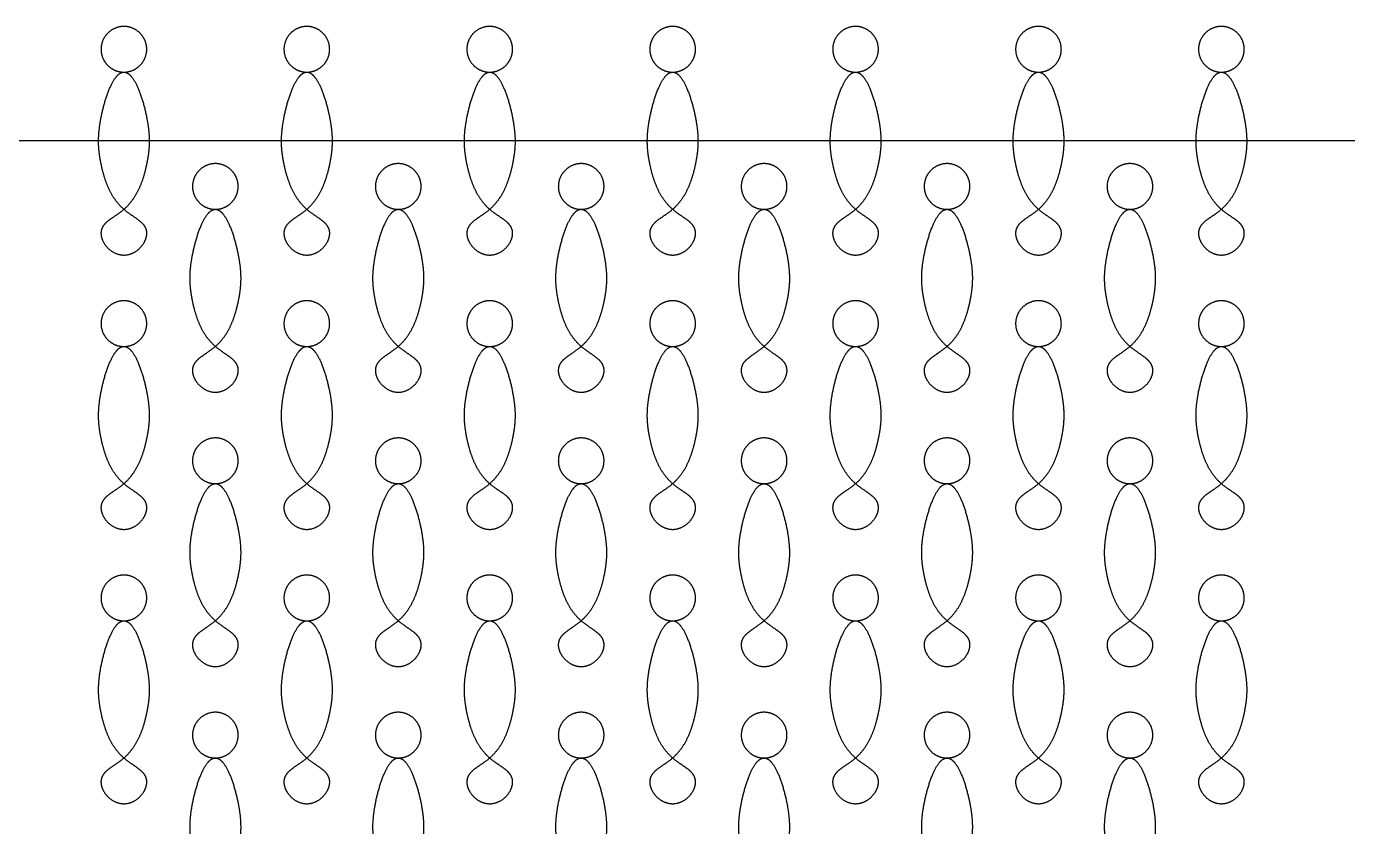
# Model space of a CAD drawing. Header units: millimetres. Extents: x 0 to 330, y 0 to 155.
# Drawn here: x 70.7 to 128.5, y 120 to 155 of the extents above; entities that cross this region are included whole.
import ezdxf

# ---------------------------------------------------------------- set-up
doc = ezdxf.new("R2010")
doc.units = ezdxf.units.MM
doc.layers.get('0').update_dxf_attribs({"linetype": 'CONTINUOUS'})

msp = doc.modelspace()

# ---------------------------------------------------------------- linework, layer by layer
msp.add_line((185, 150), (60, 150))
for points in [[(75, 153), (74.938, 153), (74.813, 153.01), (74.628, 153.055), (74.4, 153.173), (74.173, 153.4), (74.026, 153.685), (73.975, 154), (74.026, 154.315), (74.173, 154.6), (74.4, 154.827), (74.685, 154.974), (75, 155.025), (75.315, 154.974), (75.6, 154.827), (75.827, 154.6), (75.974, 154.315), (76.025, 154), (75.974, 153.685), (75.827, 153.4), (75.6, 153.173), (75.372, 153.055), (75.187, 153.01), (75.062, 153), (75, 153)], [(83, 153), (82.938, 153), (82.813, 153.01), (82.628, 153.055), (82.4, 153.173), (82.173, 153.4), (82.026, 153.685), (81.975, 154), (82.026, 154.315), (82.173, 154.6), (82.4, 154.827), (82.685, 154.974), (83, 155.025), (83.315, 154.974), (83.6, 154.827), (83.827, 154.6), (83.974, 154.315), (84.025, 154), (83.974, 153.685), (83.827, 153.4), (83.6, 153.173), (83.372, 153.055), (83.187, 153.01), (83.062, 153), (83, 153)], [(91, 153), (90.938, 153), (90.813, 153.01), (90.628, 153.055), (90.4, 153.173), (90.173, 153.4), (90.026, 153.685), (89.975, 154), (90.026, 154.315), (90.173, 154.6), (90.4, 154.827), (90.685, 154.974), (91, 155.025), (91.315, 154.974), (91.6, 154.827), (91.827, 154.6), (91.974, 154.315), (92.025, 154), (91.974, 153.685), (91.827, 153.4), (91.6, 153.173), (91.372, 153.055), (91.187, 153.01), (91.062, 153), (91, 153)], [(99, 153), (98.938, 153), (98.813, 153.01), (98.628, 153.055), (98.4, 153.173), (98.173, 153.4), (98.026, 153.685), (97.975, 154), (98.026, 154.315), (98.173, 154.6), (98.4, 154.827), (98.685, 154.974), (99, 155.025), (99.315, 154.974), (99.6, 154.827), (99.827, 154.6), (99.974, 154.315), (100.025, 154), (99.974, 153.685), (99.827, 153.4), (99.6, 153.173), (99.372, 153.055), (99.187, 153.01), (99.062, 153), (99, 153)], [(107, 153), (106.938, 153), (106.813, 153.01), (106.628, 153.055), (106.4, 153.173), (106.173, 153.4), (106.026, 153.685), (105.975, 154), (106.026, 154.315), (106.173, 154.6), (106.4, 154.827), (106.685, 154.974), (107, 155.025), (107.315, 154.974), (107.6, 154.827), (107.827, 154.6), (107.974, 154.315), (108.025, 154), (107.974, 153.685), (107.827, 153.4), (107.6, 153.173), (107.372, 153.055), (107.187, 153.01), (107.062, 153), (107, 153)], [(115, 153), (114.938, 153), (114.813, 153.01), (114.628, 153.055), (114.4, 153.173), (114.173, 153.4), (114.026, 153.685), (113.975, 154), (114.026, 154.315), (114.173, 154.6), (114.4, 154.827), (114.685, 154.974), (115, 155.025), (115.315, 154.974), (115.6, 154.827), (115.827, 154.6), (115.974, 154.315), (116.025, 154), (115.974, 153.685), (115.827, 153.4), (115.6, 153.173), (115.372, 153.055), (115.187, 153.01), (115.062, 153), (115, 153)], [(123, 153), (122.938, 153), (122.813, 153.01), (122.628, 153.055), (122.4, 153.173), (122.173, 153.4), (122.026, 153.685), (121.975, 154), (122.026, 154.315), (122.173, 154.6), (122.4, 154.827), (122.685, 154.974), (123, 155.025), (123.315, 154.974), (123.6, 154.827), (123.827, 154.6), (123.974, 154.315), (124.025, 154), (123.974, 153.685), (123.827, 153.4), (123.6, 153.173), (123.372, 153.055), (123.187, 153.01), (123.062, 153), (123, 153)], [(75, 153), (74.953, 153), (74.859, 152.98), (74.719, 152.89), (74.54, 152.659), (74.338, 152.233), (74.168, 151.73), (74.036, 151.214), (73.946, 150.733), (73.896, 150.309), (73.884, 149.935), (73.904, 149.589), (73.95, 149.242), (74.022, 148.872), (74.122, 148.473), (74.261, 148.061), (74.445, 147.664), (74.681, 147.307), (74.963, 147.01), (75.276, 146.777), (75.582, 146.583), (75.838, 146.389), (75.999, 146.161), (76.032, 145.878), (75.926, 145.56), (75.696, 145.26), (75.373, 145.041), (75, 144.96), (74.627, 145.041), (74.304, 145.26), (74.074, 145.56), (73.968, 145.878), (74.001, 146.161), (74.162, 146.389), (74.418, 146.583), (74.724, 146.777), (75.037, 147.01), (75.319, 147.307), (75.555, 147.664), (75.739, 148.061), (75.878, 148.473), (75.978, 148.872), (76.05, 149.242), (76.096, 149.589), (76.116, 149.935), (76.104, 150.309), (76.054, 150.733), (75.964, 151.214), (75.832, 151.73), (75.662, 152.233), (75.46, 152.659), (75.281, 152.89), (75.141, 152.98), (75.047, 153), (75, 153)], [(83, 153), (82.953, 153), (82.859, 152.98), (82.719, 152.89), (82.54, 152.659), (82.338, 152.233), (82.168, 151.73), (82.036, 151.214), (81.946, 150.733), (81.896, 150.309), (81.884, 149.935), (81.904, 149.589), (81.95, 149.242), (82.022, 148.872), (82.122, 148.473), (82.261, 148.061), (82.445, 147.664), (82.681, 147.307), (82.963, 147.01), (83.276, 146.777), (83.582, 146.583), (83.838, 146.389), (83.999, 146.161), (84.032, 145.878), (83.926, 145.56), (83.696, 145.26), (83.373, 145.041), (83, 144.96), (82.627, 145.041), (82.304, 145.26), (82.074, 145.56), (81.968, 145.878), (82.001, 146.161), (82.162, 146.389), (82.418, 146.583), (82.724, 146.777), (83.037, 147.01), (83.319, 147.307), (83.555, 147.664), (83.739, 148.061), (83.878, 148.473), (83.978, 148.872), (84.05, 149.242), (84.096, 149.589), (84.116, 149.935), (84.104, 150.309), (84.054, 150.733), (83.964, 151.214), (83.832, 151.73), (83.662, 152.233), (83.46, 152.659), (83.281, 152.89), (83.141, 152.98), (83.047, 153), (83, 153)], [(91, 153), (90.953, 153), (90.859, 152.98), (90.719, 152.89), (90.54, 152.659), (90.338, 152.233), (90.168, 151.73), (90.036, 151.214), (89.946, 150.733), (89.896, 150.309), (89.884, 149.935), (89.904, 149.589), (89.95, 149.242), (90.022, 148.872), (90.122, 148.473), (90.261, 148.061), (90.445, 147.664), (90.681, 147.307), (90.963, 147.01), (91.276, 146.777), (91.582, 146.583), (91.838, 146.389), (91.999, 146.161), (92.032, 145.878), (91.926, 145.56), (91.696, 145.26), (91.373, 145.041), (91, 144.96), (90.627, 145.041), (90.304, 145.26), (90.074, 145.56), (89.968, 145.878), (90.001, 146.161), (90.162, 146.389), (90.418, 146.583), (90.724, 146.777), (91.037, 147.01), (91.319, 147.307), (91.555, 147.664), (91.739, 148.061), (91.878, 148.473), (91.978, 148.872), (92.05, 149.242), (92.096, 149.589), (92.116, 149.935), (92.104, 150.309), (92.054, 150.733), (91.964, 151.214), (91.832, 151.73), (91.662, 152.233), (91.46, 152.659), (91.281, 152.89), (91.141, 152.98), (91.047, 153), (91, 153)], [(99, 153), (98.953, 153), (98.859, 152.98), (98.719, 152.89), (98.54, 152.659), (98.338, 152.233), (98.168, 151.73), (98.036, 151.214), (97.946, 150.733), (97.896, 150.309), (97.884, 149.935), (97.904, 149.589), (97.95, 149.242), (98.022, 148.872), (98.122, 148.473), (98.261, 148.061), (98.445, 147.664), (98.681, 147.307), (98.963, 147.01), (99.276, 146.777), (99.582, 146.583), (99.838, 146.389), (99.999, 146.161), (100.032, 145.878), (99.926, 145.56), (99.696, 145.26), (99.373, 145.041), (99, 144.96), (98.627, 145.041), (98.304, 145.26), (98.074, 145.56), (97.968, 145.878), (98.001, 146.161), (98.162, 146.389), (98.418, 146.583), (98.724, 146.777), (99.037, 147.01), (99.319, 147.307), (99.555, 147.664), (99.739, 148.061), (99.878, 148.473), (99.978, 148.872), (100.05, 149.242), (100.096, 149.589), (100.116, 149.935), (100.104, 150.309), (100.054, 150.733), (99.964, 151.214), (99.832, 151.73), (99.662, 152.233), (99.46, 152.659), (99.281, 152.89), (99.141, 152.98), (99.047, 153), (99, 153)], [(107, 153), (106.953, 153), (106.859, 152.98), (106.719, 152.89), (106.54, 152.659), (106.338, 152.233), (106.168, 151.73), (106.036, 151.214), (105.946, 150.733), (105.896, 150.309), (105.884, 149.935), (105.904, 149.589), (105.95, 149.242), (106.022, 148.872), (106.122, 148.473), (106.261, 148.061), (106.445, 147.664), (106.681, 147.307), (106.963, 147.01), (107.276, 146.777), (107.582, 146.583), (107.838, 146.389), (107.999, 146.161), (108.032, 145.878), (107.926, 145.56), (107.696, 145.26), (107.373, 145.041), (107, 144.96), (106.627, 145.041), (106.304, 145.26), (106.074, 145.56), (105.968, 145.878), (106.001, 146.161), (106.162, 146.389), (106.418, 146.583), (106.724, 146.777), (107.037, 147.01), (107.319, 147.307), (107.555, 147.664), (107.739, 148.061), (107.878, 148.473), (107.978, 148.872), (108.05, 149.242), (108.096, 149.589), (108.116, 149.935), (108.104, 150.309), (108.054, 150.733), (107.964, 151.214), (107.832, 151.73), (107.662, 152.233), (107.46, 152.659), (107.281, 152.89), (107.141, 152.98), (107.047, 153), (107, 153)], [(115, 153), (114.953, 153), (114.859, 152.98), (114.719, 152.89), (114.54, 152.659), (114.338, 152.233), (114.168, 151.73), (114.036, 151.214), (113.946, 150.733), (113.896, 150.309), (113.884, 149.935), (113.904, 149.589), (113.95, 149.242), (114.022, 148.872), (114.122, 148.473), (114.261, 148.061), (114.445, 147.664), (114.681, 147.307), (114.963, 147.01), (115.276, 146.777), (115.582, 146.583), (115.838, 146.389), (115.999, 146.161), (116.032, 145.878), (115.926, 145.56), (115.696, 145.26), (115.373, 145.041), (115, 144.96), (114.627, 145.041), (114.304, 145.26), (114.074, 145.56), (113.968, 145.878), (114.001, 146.161), (114.162, 146.389), (114.418, 146.583), (114.724, 146.777), (115.037, 147.01), (115.319, 147.307), (115.555, 147.664), (115.739, 148.061), (115.878, 148.473), (115.978, 148.872), (116.05, 149.242), (116.096, 149.589), (116.116, 149.935), (116.104, 150.309), (116.054, 150.733), (115.964, 151.214), (115.832, 151.73), (115.662, 152.233), (115.46, 152.659), (115.281, 152.89), (115.141, 152.98), (115.047, 153), (115, 153)], [(123, 153), (122.953, 153), (122.859, 152.98), (122.719, 152.89), (122.54, 152.659), (122.338, 152.233), (122.168, 151.73), (122.036, 151.214), (121.946, 150.733), (121.896, 150.309), (121.884, 149.935), (121.904, 149.589), (121.95, 149.242), (122.022, 148.872), (122.122, 148.473), (122.261, 148.061), (122.445, 147.664), (122.681, 147.307), (122.963, 147.01), (123.276, 146.777), (123.582, 146.583), (123.838, 146.389), (123.999, 146.161), (124.032, 145.878), (123.926, 145.56), (123.696, 145.26), (123.373, 145.041), (123, 144.96), (122.627, 145.041), (122.304, 145.26), (122.074, 145.56), (121.968, 145.878), (122.001, 146.161), (122.162, 146.389), (122.418, 146.583), (122.724, 146.777), (123.037, 147.01), (123.319, 147.307), (123.555, 147.664), (123.739, 148.061), (123.878, 148.473), (123.978, 148.872), (124.05, 149.242), (124.096, 149.589), (124.116, 149.935), (124.104, 150.309), (124.054, 150.733), (123.964, 151.214), (123.832, 151.73), (123.662, 152.233), (123.46, 152.659), (123.281, 152.89), (123.141, 152.98), (123.047, 153), (123, 153)], [(79, 147), (78.938, 147), (78.813, 147.01), (78.628, 147.055), (78.4, 147.173), (78.173, 147.4), (78.026, 147.685), (77.975, 148), (78.026, 148.315), (78.173, 148.6), (78.4, 148.827), (78.685, 148.974), (79, 149.025), (79.315, 148.974), (79.6, 148.827), (79.827, 148.6), (79.974, 148.315), (80.025, 148), (79.974, 147.685), (79.827, 147.4), (79.6, 147.173), (79.372, 147.055), (79.187, 147.01), (79.062, 147), (79, 147)], [(87, 147), (86.938, 147), (86.813, 147.01), (86.628, 147.055), (86.4, 147.173), (86.173, 147.4), (86.026, 147.685), (85.975, 148), (86.026, 148.315), (86.173, 148.6), (86.4, 148.827), (86.685, 148.974), (87, 149.025), (87.315, 148.974), (87.6, 148.827), (87.827, 148.6), (87.974, 148.315), (88.025, 148), (87.974, 147.685), (87.827, 147.4), (87.6, 147.173), (87.372, 147.055), (87.187, 147.01), (87.062, 147), (87, 147)], [(95, 147), (94.938, 147), (94.813, 147.01), (94.628, 147.055), (94.4, 147.173), (94.173, 147.4), (94.026, 147.685), (93.975, 148), (94.026, 148.315), (94.173, 148.6), (94.4, 148.827), (94.685, 148.974), (95, 149.025), (95.315, 148.974), (95.6, 148.827), (95.827, 148.6), (95.974, 148.315), (96.025, 148), (95.974, 147.685), (95.827, 147.4), (95.6, 147.173), (95.372, 147.055), (95.187, 147.01), (95.062, 147), (95, 147)], [(103, 147), (102.938, 147), (102.813, 147.01), (102.628, 147.055), (102.4, 147.173), (102.173, 147.4), (102.026, 147.685), (101.975, 148), (102.026, 148.315), (102.173, 148.6), (102.4, 148.827), (102.685, 148.974), (103, 149.025), (103.315, 148.974), (103.6, 148.827), (103.827, 148.6), (103.974, 148.315), (104.025, 148), (103.974, 147.685), (103.827, 147.4), (103.6, 147.173), (103.372, 147.055), (103.187, 147.01), (103.062, 147), (103, 147)], [(111, 147), (110.938, 147), (110.813, 147.01), (110.628, 147.055), (110.4, 147.173), (110.173, 147.4), (110.026, 147.685), (109.975, 148), (110.026, 148.315), (110.173, 148.6), (110.4, 148.827), (110.685, 148.974), (111, 149.025), (111.315, 148.974), (111.6, 148.827), (111.827, 148.6), (111.974, 148.315), (112.025, 148), (111.974, 147.685), (111.827, 147.4), (111.6, 147.173), (111.372, 147.055), (111.187, 147.01), (111.062, 147), (111, 147)], [(119, 147), (118.938, 147), (118.813, 147.01), (118.628, 147.055), (118.4, 147.173), (118.173, 147.4), (118.026, 147.685), (117.975, 148), (118.026, 148.315), (118.173, 148.6), (118.4, 148.827), (118.685, 148.974), (119, 149.025), (119.315, 148.974), (119.6, 148.827), (119.827, 148.6), (119.974, 148.315), (120.025, 148), (119.974, 147.685), (119.827, 147.4), (119.6, 147.173), (119.372, 147.055), (119.187, 147.01), (119.062, 147), (119, 147)], [(79, 147), (78.953, 147), (78.859, 146.98), (78.719, 146.89), (78.54, 146.659), (78.338, 146.233), (78.168, 145.73), (78.036, 145.214), (77.946, 144.733), (77.896, 144.309), (77.884, 143.935), (77.904, 143.589), (77.95, 143.242), (78.022, 142.872), (78.122, 142.473), (78.261, 142.061), (78.445, 141.664), (78.681, 141.307), (78.963, 141.01), (79.276, 140.777), (79.582, 140.583), (79.838, 140.389), (79.999, 140.161), (80.032, 139.878), (79.926, 139.56), (79.696, 139.26), (79.373, 139.041), (79, 138.96), (78.627, 139.041), (78.304, 139.26), (78.074, 139.56), (77.968, 139.878), (78.001, 140.161), (78.162, 140.389), (78.418, 140.583), (78.724, 140.777), (79.037, 141.01), (79.319, 141.307), (79.555, 141.664), (79.739, 142.061), (79.878, 142.473), (79.978, 142.872), (80.05, 143.242), (80.096, 143.589), (80.116, 143.935), (80.104, 144.309), (80.054, 144.733), (79.964, 145.214), (79.832, 145.73), (79.662, 146.233), (79.46, 146.659), (79.281, 146.89), (79.141, 146.98), (79.047, 147), (79, 147)], [(87, 147), (86.953, 147), (86.859, 146.98), (86.719, 146.89), (86.54, 146.659), (86.338, 146.233), (86.168, 145.73), (86.036, 145.214), (85.946, 144.733), (85.896, 144.309), (85.884, 143.935), (85.904, 143.589), (85.95, 143.242), (86.022, 142.872), (86.122, 142.473), (86.261, 142.061), (86.445, 141.664), (86.681, 141.307), (86.963, 141.01), (87.276, 140.777), (87.582, 140.583), (87.838, 140.389), (87.999, 140.161), (88.032, 139.878), (87.926, 139.56), (87.696, 139.26), (87.373, 139.041), (87, 138.96), (86.627, 139.041), (86.304, 139.26), (86.074, 139.56), (85.968, 139.878), (86.001, 140.161), (86.162, 140.389), (86.418, 140.583), (86.724, 140.777), (87.037, 141.01), (87.319, 141.307), (87.555, 141.664), (87.739, 142.061), (87.878, 142.473), (87.978, 142.872), (88.05, 143.242), (88.096, 143.589), (88.116, 143.935), (88.104, 144.309), (88.054, 144.733), (87.964, 145.214), (87.832, 145.73), (87.662, 146.233), (87.46, 146.659), (87.281, 146.89), (87.141, 146.98), (87.047, 147), (87, 147)], [(95, 147), (94.953, 147), (94.859, 146.98), (94.719, 146.89), (94.54, 146.659), (94.338, 146.233), (94.168, 145.73), (94.036, 145.214), (93.946, 144.733), (93.896, 144.309), (93.884, 143.935), (93.904, 143.589), (93.95, 143.242), (94.022, 142.872), (94.122, 142.473), (94.261, 142.061), (94.445, 141.664), (94.681, 141.307), (94.963, 141.01), (95.276, 140.777), (95.582, 140.583), (95.838, 140.389), (95.999, 140.161), (96.032, 139.878), (95.926, 139.56), (95.696, 139.26), (95.373, 139.041), (95, 138.96), (94.627, 139.041), (94.304, 139.26), (94.074, 139.56), (93.968, 139.878), (94.001, 140.161), (94.162, 140.389), (94.418, 140.583), (94.724, 140.777), (95.037, 141.01), (95.319, 141.307), (95.555, 141.664), (95.739, 142.061), (95.878, 142.473), (95.978, 142.872), (96.05, 143.242), (96.096, 143.589), (96.116, 143.935), (96.104, 144.309), (96.054, 144.733), (95.964, 145.214), (95.832, 145.73), (95.662, 146.233), (95.46, 146.659), (95.281, 146.89), (95.141, 146.98), (95.047, 147), (95, 147)], [(103, 147), (102.953, 147), (102.859, 146.98), (102.719, 146.89), (102.54, 146.659), (102.338, 146.233), (102.168, 145.73), (102.036, 145.214), (101.946, 144.733), (101.896, 144.309), (101.884, 143.935), (101.904, 143.589), (101.95, 143.242), (102.022, 142.872), (102.122, 142.473), (102.261, 142.061), (102.445, 141.664), (102.681, 141.307), (102.963, 141.01), (103.276, 140.777), (103.582, 140.583), (103.838, 140.389), (103.999, 140.161), (104.032, 139.878), (103.926, 139.56), (103.696, 139.26), (103.373, 139.041), (103, 138.96), (102.627, 139.041), (102.304, 139.26), (102.074, 139.56), (101.968, 139.878), (102.001, 140.161), (102.162, 140.389), (102.418, 140.583), (102.724, 140.777), (103.037, 141.01), (103.319, 141.307), (103.555, 141.664), (103.739, 142.061), (103.878, 142.473), (103.978, 142.872), (104.05, 143.242), (104.096, 143.589), (104.116, 143.935), (104.104, 144.309), (104.054, 144.733), (103.964, 145.214), (103.832, 145.73), (103.662, 146.233), (103.46, 146.659), (103.281, 146.89), (103.141, 146.98), (103.047, 147), (103, 147)], [(111, 147), (110.953, 147), (110.859, 146.98), (110.719, 146.89), (110.54, 146.659), (110.338, 146.233), (110.168, 145.73), (110.036, 145.214), (109.946, 144.733), (109.896, 144.309), (109.884, 143.935), (109.904, 143.589), (109.95, 143.242), (110.022, 142.872), (110.122, 142.473), (110.261, 142.061), (110.445, 141.664), (110.681, 141.307), (110.963, 141.01), (111.276, 140.777), (111.582, 140.583), (111.838, 140.389), (111.999, 140.161), (112.032, 139.878), (111.926, 139.56), (111.696, 139.26), (111.373, 139.041), (111, 138.96), (110.627, 139.041), (110.304, 139.26), (110.074, 139.56), (109.968, 139.878), (110.001, 140.161), (110.162, 140.389), (110.418, 140.583), (110.724, 140.777), (111.037, 141.01), (111.319, 141.307), (111.555, 141.664), (111.739, 142.061), (111.878, 142.473), (111.978, 142.872), (112.05, 143.242), (112.096, 143.589), (112.116, 143.935), (112.104, 144.309), (112.054, 144.733), (111.964, 145.214), (111.832, 145.73), (111.662, 146.233), (111.46, 146.659), (111.281, 146.89), (111.141, 146.98), (111.047, 147), (111, 147)], [(119, 147), (118.953, 147), (118.859, 146.98), (118.719, 146.89), (118.54, 146.659), (118.338, 146.233), (118.168, 145.73), (118.036, 145.214), (117.946, 144.733), (117.896, 144.309), (117.884, 143.935), (117.904, 143.589), (117.95, 143.242), (118.022, 142.872), (118.122, 142.473), (118.261, 142.061), (118.445, 141.664), (118.681, 141.307), (118.963, 141.01), (119.276, 140.777), (119.582, 140.583), (119.838, 140.389), (119.999, 140.161), (120.032, 139.878), (119.926, 139.56), (119.696, 139.26), (119.373, 139.041), (119, 138.96), (118.627, 139.041), (118.304, 139.26), (118.074, 139.56), (117.968, 139.878), (118.001, 140.161), (118.162, 140.389), (118.418, 140.583), (118.724, 140.777), (119.037, 141.01), (119.319, 141.307), (119.555, 141.664), (119.739, 142.061), (119.878, 142.473), (119.978, 142.872), (120.05, 143.242), (120.096, 143.589), (120.116, 143.935), (120.104, 144.309), (120.054, 144.733), (119.964, 145.214), (119.832, 145.73), (119.662, 146.233), (119.46, 146.659), (119.281, 146.89), (119.141, 146.98), (119.047, 147), (119, 147)], [(75, 141), (74.938, 141), (74.813, 141.01), (74.628, 141.055), (74.4, 141.173), (74.173, 141.4), (74.026, 141.685), (73.975, 142), (74.026, 142.315), (74.173, 142.6), (74.4, 142.827), (74.685, 142.974), (75, 143.025), (75.315, 142.974), (75.6, 142.827), (75.827, 142.6), (75.974, 142.315), (76.025, 142), (75.974, 141.685), (75.827, 141.4), (75.6, 141.173), (75.372, 141.055), (75.187, 141.01), (75.062, 141), (75, 141)], [(83, 141), (82.938, 141), (82.813, 141.01), (82.628, 141.055), (82.4, 141.173), (82.173, 141.4), (82.026, 141.685), (81.975, 142), (82.026, 142.315), (82.173, 142.6), (82.4, 142.827), (82.685, 142.974), (83, 143.025), (83.315, 142.974), (83.6, 142.827), (83.827, 142.6), (83.974, 142.315), (84.025, 142), (83.974, 141.685), (83.827, 141.4), (83.6, 141.173), (83.372, 141.055), (83.187, 141.01), (83.062, 141), (83, 141)], [(91, 141), (90.938, 141), (90.813, 141.01), (90.628, 141.055), (90.4, 141.173), (90.173, 141.4), (90.026, 141.685), (89.975, 142), (90.026, 142.315), (90.173, 142.6), (90.4, 142.827), (90.685, 142.974), (91, 143.025), (91.315, 142.974), (91.6, 142.827), (91.827, 142.6), (91.974, 142.315), (92.025, 142), (91.974, 141.685), (91.827, 141.4), (91.6, 141.173), (91.372, 141.055), (91.187, 141.01), (91.062, 141), (91, 141)], [(99, 141), (98.938, 141), (98.813, 141.01), (98.628, 141.055), (98.4, 141.173), (98.173, 141.4), (98.026, 141.685), (97.975, 142), (98.026, 142.315), (98.173, 142.6), (98.4, 142.827), (98.685, 142.974), (99, 143.025), (99.315, 142.974), (99.6, 142.827), (99.827, 142.6), (99.974, 142.315), (100.025, 142), (99.974, 141.685), (99.827, 141.4), (99.6, 141.173), (99.372, 141.055), (99.187, 141.01), (99.062, 141), (99, 141)], [(107, 141), (106.938, 141), (106.813, 141.01), (106.628, 141.055), (106.4, 141.173), (106.173, 141.4), (106.026, 141.685), (105.975, 142), (106.026, 142.315), (106.173, 142.6), (106.4, 142.827), (106.685, 142.974), (107, 143.025), (107.315, 142.974), (107.6, 142.827), (107.827, 142.6), (107.974, 142.315), (108.025, 142), (107.974, 141.685), (107.827, 141.4), (107.6, 141.173), (107.372, 141.055), (107.187, 141.01), (107.062, 141), (107, 141)], [(115, 141), (114.938, 141), (114.813, 141.01), (114.628, 141.055), (114.4, 141.173), (114.173, 141.4), (114.026, 141.685), (113.975, 142), (114.026, 142.315), (114.173, 142.6), (114.4, 142.827), (114.685, 142.974), (115, 143.025), (115.315, 142.974), (115.6, 142.827), (115.827, 142.6), (115.974, 142.315), (116.025, 142), (115.974, 141.685), (115.827, 141.4), (115.6, 141.173), (115.372, 141.055), (115.187, 141.01), (115.062, 141), (115, 141)], [(123, 141), (122.938, 141), (122.813, 141.01), (122.628, 141.055), (122.4, 141.173), (122.173, 141.4), (122.026, 141.685), (121.975, 142), (122.026, 142.315), (122.173, 142.6), (122.4, 142.827), (122.685, 142.974), (123, 143.025), (123.315, 142.974), (123.6, 142.827), (123.827, 142.6), (123.974, 142.315), (124.025, 142), (123.974, 141.685), (123.827, 141.4), (123.6, 141.173), (123.372, 141.055), (123.187, 141.01), (123.062, 141), (123, 141)], [(75, 141), (74.953, 141), (74.859, 140.98), (74.719, 140.89), (74.54, 140.659), (74.338, 140.233), (74.168, 139.73), (74.036, 139.214), (73.946, 138.733), (73.896, 138.309), (73.884, 137.935), (73.904, 137.589), (73.95, 137.242), (74.022, 136.872), (74.122, 136.473), (74.261, 136.061), (74.445, 135.664), (74.681, 135.307), (74.963, 135.01), (75.276, 134.777), (75.582, 134.583), (75.838, 134.389), (75.999, 134.161), (76.032, 133.878), (75.926, 133.56), (75.696, 133.26), (75.373, 133.041), (75, 132.96), (74.627, 133.041), (74.304, 133.26), (74.074, 133.56), (73.968, 133.878), (74.001, 134.161), (74.162, 134.389), (74.418, 134.583), (74.724, 134.777), (75.037, 135.01), (75.319, 135.307), (75.555, 135.664), (75.739, 136.061), (75.878, 136.473), (75.978, 136.872), (76.05, 137.242), (76.096, 137.589), (76.116, 137.935), (76.104, 138.309), (76.054, 138.733), (75.964, 139.214), (75.832, 139.73), (75.662, 140.233), (75.46, 140.659), (75.281, 140.89), (75.141, 140.98), (75.047, 141), (75, 141)], [(83, 141), (82.953, 141), (82.859, 140.98), (82.719, 140.89), (82.54, 140.659), (82.338, 140.233), (82.168, 139.73), (82.036, 139.214), (81.946, 138.733), (81.896, 138.309), (81.884, 137.935), (81.904, 137.589), (81.95, 137.242), (82.022, 136.872), (82.122, 136.473), (82.261, 136.061), (82.445, 135.664), (82.681, 135.307), (82.963, 135.01), (83.276, 134.777), (83.582, 134.583), (83.838, 134.389), (83.999, 134.161), (84.032, 133.878), (83.926, 133.56), (83.696, 133.26), (83.373, 133.041), (83, 132.96), (82.627, 133.041), (82.304, 133.26), (82.074, 133.56), (81.968, 133.878), (82.001, 134.161), (82.162, 134.389), (82.418, 134.583), (82.724, 134.777), (83.037, 135.01), (83.319, 135.307), (83.555, 135.664), (83.739, 136.061), (83.878, 136.473), (83.978, 136.872), (84.05, 137.242), (84.096, 137.589), (84.116, 137.935), (84.104, 138.309), (84.054, 138.733), (83.964, 139.214), (83.832, 139.73), (83.662, 140.233), (83.46, 140.659), (83.281, 140.89), (83.141, 140.98), (83.047, 141), (83, 141)], [(91, 141), (90.953, 141), (90.859, 140.98), (90.719, 140.89), (90.54, 140.659), (90.338, 140.233), (90.168, 139.73), (90.036, 139.214), (89.946, 138.733), (89.896, 138.309), (89.884, 137.935), (89.904, 137.589), (89.95, 137.242), (90.022, 136.872), (90.122, 136.473), (90.261, 136.061), (90.445, 135.664), (90.681, 135.307), (90.963, 135.01), (91.276, 134.777), (91.582, 134.583), (91.838, 134.389), (91.999, 134.161), (92.032, 133.878), (91.926, 133.56), (91.696, 133.26), (91.373, 133.041), (91, 132.96), (90.627, 133.041), (90.304, 133.26), (90.074, 133.56), (89.968, 133.878), (90.001, 134.161), (90.162, 134.389), (90.418, 134.583), (90.724, 134.777), (91.037, 135.01), (91.319, 135.307), (91.555, 135.664), (91.739, 136.061), (91.878, 136.473), (91.978, 136.872), (92.05, 137.242), (92.096, 137.589), (92.116, 137.935), (92.104, 138.309), (92.054, 138.733), (91.964, 139.214), (91.832, 139.73), (91.662, 140.233), (91.46, 140.659), (91.281, 140.89), (91.141, 140.98), (91.047, 141), (91, 141)], [(99, 141), (98.953, 141), (98.859, 140.98), (98.719, 140.89), (98.54, 140.659), (98.338, 140.233), (98.168, 139.73), (98.036, 139.214), (97.946, 138.733), (97.896, 138.309), (97.884, 137.935), (97.904, 137.589), (97.95, 137.242), (98.022, 136.872), (98.122, 136.473), (98.261, 136.061), (98.445, 135.664), (98.681, 135.307), (98.963, 135.01), (99.276, 134.777), (99.582, 134.583), (99.838, 134.389), (99.999, 134.161), (100.032, 133.878), (99.926, 133.56), (99.696, 133.26), (99.373, 133.041), (99, 132.96), (98.627, 133.041), (98.304, 133.26), (98.074, 133.56), (97.968, 133.878), (98.001, 134.161), (98.162, 134.389), (98.418, 134.583), (98.724, 134.777), (99.037, 135.01), (99.319, 135.307), (99.555, 135.664), (99.739, 136.061), (99.878, 136.473), (99.978, 136.872), (100.05, 137.242), (100.096, 137.589), (100.116, 137.935), (100.104, 138.309), (100.054, 138.733), (99.964, 139.214), (99.832, 139.73), (99.662, 140.233), (99.46, 140.659), (99.281, 140.89), (99.141, 140.98), (99.047, 141), (99, 141)], [(107, 141), (106.953, 141), (106.859, 140.98), (106.719, 140.89), (106.54, 140.659), (106.338, 140.233), (106.168, 139.73), (106.036, 139.214), (105.946, 138.733), (105.896, 138.309), (105.884, 137.935), (105.904, 137.589), (105.95, 137.242), (106.022, 136.872), (106.122, 136.473), (106.261, 136.061), (106.445, 135.664), (106.681, 135.307), (106.963, 135.01), (107.276, 134.777), (107.582, 134.583), (107.838, 134.389), (107.999, 134.161), (108.032, 133.878), (107.926, 133.56), (107.696, 133.26), (107.373, 133.041), (107, 132.96), (106.627, 133.041), (106.304, 133.26), (106.074, 133.56), (105.968, 133.878), (106.001, 134.161), (106.162, 134.389), (106.418, 134.583), (106.724, 134.777), (107.037, 135.01), (107.319, 135.307), (107.555, 135.664), (107.739, 136.061), (107.878, 136.473), (107.978, 136.872), (108.05, 137.242), (108.096, 137.589), (108.116, 137.935), (108.104, 138.309), (108.054, 138.733), (107.964, 139.214), (107.832, 139.73), (107.662, 140.233), (107.46, 140.659), (107.281, 140.89), (107.141, 140.98), (107.047, 141), (107, 141)], [(115, 141), (114.953, 141), (114.859, 140.98), (114.719, 140.89), (114.54, 140.659), (114.338, 140.233), (114.168, 139.73), (114.036, 139.214), (113.946, 138.733), (113.896, 138.309), (113.884, 137.935), (113.904, 137.589), (113.95, 137.242), (114.022, 136.872), (114.122, 136.473), (114.261, 136.061), (114.445, 135.664), (114.681, 135.307), (114.963, 135.01), (115.276, 134.777), (115.582, 134.583), (115.838, 134.389), (115.999, 134.161), (116.032, 133.878), (115.926, 133.56), (115.696, 133.26), (115.373, 133.041), (115, 132.96), (114.627, 133.041), (114.304, 133.26), (114.074, 133.56), (113.968, 133.878), (114.001, 134.161), (114.162, 134.389), (114.418, 134.583), (114.724, 134.777), (115.037, 135.01), (115.319, 135.307), (115.555, 135.664), (115.739, 136.061), (115.878, 136.473), (115.978, 136.872), (116.05, 137.242), (116.096, 137.589), (116.116, 137.935), (116.104, 138.309), (116.054, 138.733), (115.964, 139.214), (115.832, 139.73), (115.662, 140.233), (115.46, 140.659), (115.281, 140.89), (115.141, 140.98), (115.047, 141), (115, 141)], [(123, 141), (122.953, 141), (122.859, 140.98), (122.719, 140.89), (122.54, 140.659), (122.338, 140.233), (122.168, 139.73), (122.036, 139.214), (121.946, 138.733), (121.896, 138.309), (121.884, 137.935), (121.904, 137.589), (121.95, 137.242), (122.022, 136.872), (122.122, 136.473), (122.261, 136.061), (122.445, 135.664), (122.681, 135.307), (122.963, 135.01), (123.276, 134.777), (123.582, 134.583), (123.838, 134.389), (123.999, 134.161), (124.032, 133.878), (123.926, 133.56), (123.696, 133.26), (123.373, 133.041), (123, 132.96), (122.627, 133.041), (122.304, 133.26), (122.074, 133.56), (121.968, 133.878), (122.001, 134.161), (122.162, 134.389), (122.418, 134.583), (122.724, 134.777), (123.037, 135.01), (123.319, 135.307), (123.555, 135.664), (123.739, 136.061), (123.878, 136.473), (123.978, 136.872), (124.05, 137.242), (124.096, 137.589), (124.116, 137.935), (124.104, 138.309), (124.054, 138.733), (123.964, 139.214), (123.832, 139.73), (123.662, 140.233), (123.46, 140.659), (123.281, 140.89), (123.141, 140.98), (123.047, 141), (123, 141)], [(79, 135), (78.938, 135), (78.813, 135.01), (78.628, 135.055), (78.4, 135.173), (78.173, 135.4), (78.026, 135.685), (77.975, 136), (78.026, 136.315), (78.173, 136.6), (78.4, 136.827), (78.685, 136.974), (79, 137.025), (79.315, 136.974), (79.6, 136.827), (79.827, 136.6), (79.974, 136.315), (80.025, 136), (79.974, 135.685), (79.827, 135.4), (79.6, 135.173), (79.372, 135.055), (79.187, 135.01), (79.062, 135), (79, 135)], [(87, 135), (86.938, 135), (86.813, 135.01), (86.628, 135.055), (86.4, 135.173), (86.173, 135.4), (86.026, 135.685), (85.975, 136), (86.026, 136.315), (86.173, 136.6), (86.4, 136.827), (86.685, 136.974), (87, 137.025), (87.315, 136.974), (87.6, 136.827), (87.827, 136.6), (87.974, 136.315), (88.025, 136), (87.974, 135.685), (87.827, 135.4), (87.6, 135.173), (87.372, 135.055), (87.187, 135.01), (87.062, 135), (87, 135)], [(95, 135), (94.938, 135), (94.813, 135.01), (94.628, 135.055), (94.4, 135.173), (94.173, 135.4), (94.026, 135.685), (93.975, 136), (94.026, 136.315), (94.173, 136.6), (94.4, 136.827), (94.685, 136.974), (95, 137.025), (95.315, 136.974), (95.6, 136.827), (95.827, 136.6), (95.974, 136.315), (96.025, 136), (95.974, 135.685), (95.827, 135.4), (95.6, 135.173), (95.372, 135.055), (95.187, 135.01), (95.062, 135), (95, 135)], [(103, 135), (102.938, 135), (102.813, 135.01), (102.628, 135.055), (102.4, 135.173), (102.173, 135.4), (102.026, 135.685), (101.975, 136), (102.026, 136.315), (102.173, 136.6), (102.4, 136.827), (102.685, 136.974), (103, 137.025), (103.315, 136.974), (103.6, 136.827), (103.827, 136.6), (103.974, 136.315), (104.025, 136), (103.974, 135.685), (103.827, 135.4), (103.6, 135.173), (103.372, 135.055), (103.187, 135.01), (103.062, 135), (103, 135)], [(111, 135), (110.938, 135), (110.813, 135.01), (110.628, 135.055), (110.4, 135.173), (110.173, 135.4), (110.026, 135.685), (109.975, 136), (110.026, 136.315), (110.173, 136.6), (110.4, 136.827), (110.685, 136.974), (111, 137.025), (111.315, 136.974), (111.6, 136.827), (111.827, 136.6), (111.974, 136.315), (112.025, 136), (111.974, 135.685), (111.827, 135.4), (111.6, 135.173), (111.372, 135.055), (111.187, 135.01), (111.062, 135), (111, 135)], [(119, 135), (118.938, 135), (118.813, 135.01), (118.628, 135.055), (118.4, 135.173), (118.173, 135.4), (118.026, 135.685), (117.975, 136), (118.026, 136.315), (118.173, 136.6), (118.4, 136.827), (118.685, 136.974), (119, 137.025), (119.315, 136.974), (119.6, 136.827), (119.827, 136.6), (119.974, 136.315), (120.025, 136), (119.974, 135.685), (119.827, 135.4), (119.6, 135.173), (119.372, 135.055), (119.187, 135.01), (119.062, 135), (119, 135)], [(79, 135), (78.953, 135), (78.859, 134.98), (78.719, 134.89), (78.54, 134.659), (78.338, 134.233), (78.168, 133.73), (78.036, 133.214), (77.946, 132.733), (77.896, 132.309), (77.884, 131.935), (77.904, 131.589), (77.95, 131.242), (78.022, 130.872), (78.122, 130.473), (78.261, 130.061), (78.445, 129.664), (78.681, 129.307), (78.963, 129.01), (79.276, 128.777), (79.582, 128.583), (79.838, 128.389), (79.999, 128.161), (80.032, 127.878), (79.926, 127.56), (79.696, 127.26), (79.373, 127.041), (79, 126.96), (78.627, 127.041), (78.304, 127.26), (78.074, 127.56), (77.968, 127.878), (78.001, 128.161), (78.162, 128.389), (78.418, 128.583), (78.724, 128.777), (79.037, 129.01), (79.319, 129.307), (79.555, 129.664), (79.739, 130.061), (79.878, 130.473), (79.978, 130.872), (80.05, 131.242), (80.096, 131.589), (80.116, 131.935), (80.104, 132.309), (80.054, 132.733), (79.964, 133.214), (79.832, 133.73), (79.662, 134.233), (79.46, 134.659), (79.281, 134.89), (79.141, 134.98), (79.047, 135), (79, 135)], [(87, 135), (86.953, 135), (86.859, 134.98), (86.719, 134.89), (86.54, 134.659), (86.338, 134.233), (86.168, 133.73), (86.036, 133.214), (85.946, 132.733), (85.896, 132.309), (85.884, 131.935), (85.904, 131.589), (85.95, 131.242), (86.022, 130.872), (86.122, 130.473), (86.261, 130.061), (86.445, 129.664), (86.681, 129.307), (86.963, 129.01), (87.276, 128.777), (87.582, 128.583), (87.838, 128.389), (87.999, 128.161), (88.032, 127.878), (87.926, 127.56), (87.696, 127.26), (87.373, 127.041), (87, 126.96), (86.627, 127.041), (86.304, 127.26), (86.074, 127.56), (85.968, 127.878), (86.001, 128.161), (86.162, 128.389), (86.418, 128.583), (86.724, 128.777), (87.037, 129.01), (87.319, 129.307), (87.555, 129.664), (87.739, 130.061), (87.878, 130.473), (87.978, 130.872), (88.05, 131.242), (88.096, 131.589), (88.116, 131.935), (88.104, 132.309), (88.054, 132.733), (87.964, 133.214), (87.832, 133.73), (87.662, 134.233), (87.46, 134.659), (87.281, 134.89), (87.141, 134.98), (87.047, 135), (87, 135)], [(95, 135), (94.953, 135), (94.859, 134.98), (94.719, 134.89), (94.54, 134.659), (94.338, 134.233), (94.168, 133.73), (94.036, 133.214), (93.946, 132.733), (93.896, 132.309), (93.884, 131.935), (93.904, 131.589), (93.95, 131.242), (94.022, 130.872), (94.122, 130.473), (94.261, 130.061), (94.445, 129.664), (94.681, 129.307), (94.963, 129.01), (95.276, 128.777), (95.582, 128.583), (95.838, 128.389), (95.999, 128.161), (96.032, 127.878), (95.926, 127.56), (95.696, 127.26), (95.373, 127.041), (95, 126.96), (94.627, 127.041), (94.304, 127.26), (94.074, 127.56), (93.968, 127.878), (94.001, 128.161), (94.162, 128.389), (94.418, 128.583), (94.724, 128.777), (95.037, 129.01), (95.319, 129.307), (95.555, 129.664), (95.739, 130.061), (95.878, 130.473), (95.978, 130.872), (96.05, 131.242), (96.096, 131.589), (96.116, 131.935), (96.104, 132.309), (96.054, 132.733), (95.964, 133.214), (95.832, 133.73), (95.662, 134.233), (95.46, 134.659), (95.281, 134.89), (95.141, 134.98), (95.047, 135), (95, 135)], [(103, 135), (102.953, 135), (102.859, 134.98), (102.719, 134.89), (102.54, 134.659), (102.338, 134.233), (102.168, 133.73), (102.036, 133.214), (101.946, 132.733), (101.896, 132.309), (101.884, 131.935), (101.904, 131.589), (101.95, 131.242), (102.022, 130.872), (102.122, 130.473), (102.261, 130.061), (102.445, 129.664), (102.681, 129.307), (102.963, 129.01), (103.276, 128.777), (103.582, 128.583), (103.838, 128.389), (103.999, 128.161), (104.032, 127.878), (103.926, 127.56), (103.696, 127.26), (103.373, 127.041), (103, 126.96), (102.627, 127.041), (102.304, 127.26), (102.074, 127.56), (101.968, 127.878), (102.001, 128.161), (102.162, 128.389), (102.418, 128.583), (102.724, 128.777), (103.037, 129.01), (103.319, 129.307), (103.555, 129.664), (103.739, 130.061), (103.878, 130.473), (103.978, 130.872), (104.05, 131.242), (104.096, 131.589), (104.116, 131.935), (104.104, 132.309), (104.054, 132.733), (103.964, 133.214), (103.832, 133.73), (103.662, 134.233), (103.46, 134.659), (103.281, 134.89), (103.141, 134.98), (103.047, 135), (103, 135)], [(111, 135), (110.953, 135), (110.859, 134.98), (110.719, 134.89), (110.54, 134.659), (110.338, 134.233), (110.168, 133.73), (110.036, 133.214), (109.946, 132.733), (109.896, 132.309), (109.884, 131.935), (109.904, 131.589), (109.95, 131.242), (110.022, 130.872), (110.122, 130.473), (110.261, 130.061), (110.445, 129.664), (110.681, 129.307), (110.963, 129.01), (111.276, 128.777), (111.582, 128.583), (111.838, 128.389), (111.999, 128.161), (112.032, 127.878), (111.926, 127.56), (111.696, 127.26), (111.373, 127.041), (111, 126.96), (110.627, 127.041), (110.304, 127.26), (110.074, 127.56), (109.968, 127.878), (110.001, 128.161), (110.162, 128.389), (110.418, 128.583), (110.724, 128.777), (111.037, 129.01), (111.319, 129.307), (111.555, 129.664), (111.739, 130.061), (111.878, 130.473), (111.978, 130.872), (112.05, 131.242), (112.096, 131.589), (112.116, 131.935), (112.104, 132.309), (112.054, 132.733), (111.964, 133.214), (111.832, 133.73), (111.662, 134.233), (111.46, 134.659), (111.281, 134.89), (111.141, 134.98), (111.047, 135), (111, 135)], [(119, 135), (118.953, 135), (118.859, 134.98), (118.719, 134.89), (118.54, 134.659), (118.338, 134.233), (118.168, 133.73), (118.036, 133.214), (117.946, 132.733), (117.896, 132.309), (117.884, 131.935), (117.904, 131.589), (117.95, 131.242), (118.022, 130.872), (118.122, 130.473), (118.261, 130.061), (118.445, 129.664), (118.681, 129.307), (118.963, 129.01), (119.276, 128.777), (119.582, 128.583), (119.838, 128.389), (119.999, 128.161), (120.032, 127.878), (119.926, 127.56), (119.696, 127.26), (119.373, 127.041), (119, 126.96), (118.627, 127.041), (118.304, 127.26), (118.074, 127.56), (117.968, 127.878), (118.001, 128.161), (118.162, 128.389), (118.418, 128.583), (118.724, 128.777), (119.037, 129.01), (119.319, 129.307), (119.555, 129.664), (119.739, 130.061), (119.878, 130.473), (119.978, 130.872), (120.05, 131.242), (120.096, 131.589), (120.116, 131.935), (120.104, 132.309), (120.054, 132.733), (119.964, 133.214), (119.832, 133.73), (119.662, 134.233), (119.46, 134.659), (119.281, 134.89), (119.141, 134.98), (119.047, 135), (119, 135)], [(75, 129), (74.938, 129), (74.813, 129.01), (74.628, 129.055), (74.4, 129.173), (74.173, 129.4), (74.026, 129.685), (73.975, 130), (74.026, 130.315), (74.173, 130.6), (74.4, 130.827), (74.685, 130.974), (75, 131.025), (75.315, 130.974), (75.6, 130.827), (75.827, 130.6), (75.974, 130.315), (76.025, 130), (75.974, 129.685), (75.827, 129.4), (75.6, 129.173), (75.372, 129.055), (75.187, 129.01), (75.062, 129), (75, 129)], [(83, 129), (82.938, 129), (82.813, 129.01), (82.628, 129.055), (82.4, 129.173), (82.173, 129.4), (82.026, 129.685), (81.975, 130), (82.026, 130.315), (82.173, 130.6), (82.4, 130.827), (82.685, 130.974), (83, 131.025), (83.315, 130.974), (83.6, 130.827), (83.827, 130.6), (83.974, 130.315), (84.025, 130), (83.974, 129.685), (83.827, 129.4), (83.6, 129.173), (83.372, 129.055), (83.187, 129.01), (83.062, 129), (83, 129)], [(91, 129), (90.938, 129), (90.813, 129.01), (90.628, 129.055), (90.4, 129.173), (90.173, 129.4), (90.026, 129.685), (89.975, 130), (90.026, 130.315), (90.173, 130.6), (90.4, 130.827), (90.685, 130.974), (91, 131.025), (91.315, 130.974), (91.6, 130.827), (91.827, 130.6), (91.974, 130.315), (92.025, 130), (91.974, 129.685), (91.827, 129.4), (91.6, 129.173), (91.372, 129.055), (91.187, 129.01), (91.062, 129), (91, 129)], [(99, 129), (98.938, 129), (98.813, 129.01), (98.628, 129.055), (98.4, 129.173), (98.173, 129.4), (98.026, 129.685), (97.975, 130), (98.026, 130.315), (98.173, 130.6), (98.4, 130.827), (98.685, 130.974), (99, 131.025), (99.315, 130.974), (99.6, 130.827), (99.827, 130.6), (99.974, 130.315), (100.025, 130), (99.974, 129.685), (99.827, 129.4), (99.6, 129.173), (99.372, 129.055), (99.187, 129.01), (99.062, 129), (99, 129)], [(107, 129), (106.938, 129), (106.813, 129.01), (106.628, 129.055), (106.4, 129.173), (106.173, 129.4), (106.026, 129.685), (105.975, 130), (106.026, 130.315), (106.173, 130.6), (106.4, 130.827), (106.685, 130.974), (107, 131.025), (107.315, 130.974), (107.6, 130.827), (107.827, 130.6), (107.974, 130.315), (108.025, 130), (107.974, 129.685), (107.827, 129.4), (107.6, 129.173), (107.372, 129.055), (107.187, 129.01), (107.062, 129), (107, 129)], [(115, 129), (114.938, 129), (114.813, 129.01), (114.628, 129.055), (114.4, 129.173), (114.173, 129.4), (114.026, 129.685), (113.975, 130), (114.026, 130.315), (114.173, 130.6), (114.4, 130.827), (114.685, 130.974), (115, 131.025), (115.315, 130.974), (115.6, 130.827), (115.827, 130.6), (115.974, 130.315), (116.025, 130), (115.974, 129.685), (115.827, 129.4), (115.6, 129.173), (115.372, 129.055), (115.187, 129.01), (115.062, 129), (115, 129)], [(123, 129), (122.938, 129), (122.813, 129.01), (122.628, 129.055), (122.4, 129.173), (122.173, 129.4), (122.026, 129.685), (121.975, 130), (122.026, 130.315), (122.173, 130.6), (122.4, 130.827), (122.685, 130.974), (123, 131.025), (123.315, 130.974), (123.6, 130.827), (123.827, 130.6), (123.974, 130.315), (124.025, 130), (123.974, 129.685), (123.827, 129.4), (123.6, 129.173), (123.372, 129.055), (123.187, 129.01), (123.062, 129), (123, 129)], [(75, 129), (74.953, 129), (74.859, 128.98), (74.719, 128.89), (74.54, 128.659), (74.338, 128.233), (74.168, 127.73), (74.036, 127.214), (73.946, 126.733), (73.896, 126.309), (73.884, 125.935), (73.904, 125.589), (73.95, 125.242), (74.022, 124.872), (74.122, 124.473), (74.261, 124.061), (74.445, 123.664), (74.681, 123.307), (74.963, 123.01), (75.276, 122.777), (75.582, 122.583), (75.838, 122.389), (75.999, 122.161), (76.032, 121.878), (75.926, 121.56), (75.696, 121.26), (75.373, 121.041), (75, 120.96), (74.627, 121.041), (74.304, 121.26), (74.074, 121.56), (73.968, 121.878), (74.001, 122.161), (74.162, 122.389), (74.418, 122.583), (74.724, 122.777), (75.037, 123.01), (75.319, 123.307), (75.555, 123.664), (75.739, 124.061), (75.878, 124.473), (75.978, 124.872), (76.05, 125.242), (76.096, 125.589), (76.116, 125.935), (76.104, 126.309), (76.054, 126.733), (75.964, 127.214), (75.832, 127.73), (75.662, 128.233), (75.46, 128.659), (75.281, 128.89), (75.141, 128.98), (75.047, 129), (75, 129)], [(83, 129), (82.953, 129), (82.859, 128.98), (82.719, 128.89), (82.54, 128.659), (82.338, 128.233), (82.168, 127.73), (82.036, 127.214), (81.946, 126.733), (81.896, 126.309), (81.884, 125.935), (81.904, 125.589), (81.95, 125.242), (82.022, 124.872), (82.122, 124.473), (82.261, 124.061), (82.445, 123.664), (82.681, 123.307), (82.963, 123.01), (83.276, 122.777), (83.582, 122.583), (83.838, 122.389), (83.999, 122.161), (84.032, 121.878), (83.926, 121.56), (83.696, 121.26), (83.373, 121.041), (83, 120.96), (82.627, 121.041), (82.304, 121.26), (82.074, 121.56), (81.968, 121.878), (82.001, 122.161), (82.162, 122.389), (82.418, 122.583), (82.724, 122.777), (83.037, 123.01), (83.319, 123.307), (83.555, 123.664), (83.739, 124.061), (83.878, 124.473), (83.978, 124.872), (84.05, 125.242), (84.096, 125.589), (84.116, 125.935), (84.104, 126.309), (84.054, 126.733), (83.964, 127.214), (83.832, 127.73), (83.662, 128.233), (83.46, 128.659), (83.281, 128.89), (83.141, 128.98), (83.047, 129), (83, 129)], [(91, 129), (90.953, 129), (90.859, 128.98), (90.719, 128.89), (90.54, 128.659), (90.338, 128.233), (90.168, 127.73), (90.036, 127.214), (89.946, 126.733), (89.896, 126.309), (89.884, 125.935), (89.904, 125.589), (89.95, 125.242), (90.022, 124.872), (90.122, 124.473), (90.261, 124.061), (90.445, 123.664), (90.681, 123.307), (90.963, 123.01), (91.276, 122.777), (91.582, 122.583), (91.838, 122.389), (91.999, 122.161), (92.032, 121.878), (91.926, 121.56), (91.696, 121.26), (91.373, 121.041), (91, 120.96), (90.627, 121.041), (90.304, 121.26), (90.074, 121.56), (89.968, 121.878), (90.001, 122.161), (90.162, 122.389), (90.418, 122.583), (90.724, 122.777), (91.037, 123.01), (91.319, 123.307), (91.555, 123.664), (91.739, 124.061), (91.878, 124.473), (91.978, 124.872), (92.05, 125.242), (92.096, 125.589), (92.116, 125.935), (92.104, 126.309), (92.054, 126.733), (91.964, 127.214), (91.832, 127.73), (91.662, 128.233), (91.46, 128.659), (91.281, 128.89), (91.141, 128.98), (91.047, 129), (91, 129)], [(99, 129), (98.953, 129), (98.859, 128.98), (98.719, 128.89), (98.54, 128.659), (98.338, 128.233), (98.168, 127.73), (98.036, 127.214), (97.946, 126.733), (97.896, 126.309), (97.884, 125.935), (97.904, 125.589), (97.95, 125.242), (98.022, 124.872), (98.122, 124.473), (98.261, 124.061), (98.445, 123.664), (98.681, 123.307), (98.963, 123.01), (99.276, 122.777), (99.582, 122.583), (99.838, 122.389), (99.999, 122.161), (100.032, 121.878), (99.926, 121.56), (99.696, 121.26), (99.373, 121.041), (99, 120.96), (98.627, 121.041), (98.304, 121.26), (98.074, 121.56), (97.968, 121.878), (98.001, 122.161), (98.162, 122.389), (98.418, 122.583), (98.724, 122.777), (99.037, 123.01), (99.319, 123.307), (99.555, 123.664), (99.739, 124.061), (99.878, 124.473), (99.978, 124.872), (100.05, 125.242), (100.096, 125.589), (100.116, 125.935), (100.104, 126.309), (100.054, 126.733), (99.964, 127.214), (99.832, 127.73), (99.662, 128.233), (99.46, 128.659), (99.281, 128.89), (99.141, 128.98), (99.047, 129), (99, 129)], [(107, 129), (106.953, 129), (106.859, 128.98), (106.719, 128.89), (106.54, 128.659), (106.338, 128.233), (106.168, 127.73), (106.036, 127.214), (105.946, 126.733), (105.896, 126.309), (105.884, 125.935), (105.904, 125.589), (105.95, 125.242), (106.022, 124.872), (106.122, 124.473), (106.261, 124.061), (106.445, 123.664), (106.681, 123.307), (106.963, 123.01), (107.276, 122.777), (107.582, 122.583), (107.838, 122.389), (107.999, 122.161), (108.032, 121.878), (107.926, 121.56), (107.696, 121.26), (107.373, 121.041), (107, 120.96), (106.627, 121.041), (106.304, 121.26), (106.074, 121.56), (105.968, 121.878), (106.001, 122.161), (106.162, 122.389), (106.418, 122.583), (106.724, 122.777), (107.037, 123.01), (107.319, 123.307), (107.555, 123.664), (107.739, 124.061), (107.878, 124.473), (107.978, 124.872), (108.05, 125.242), (108.096, 125.589), (108.116, 125.935), (108.104, 126.309), (108.054, 126.733), (107.964, 127.214), (107.832, 127.73), (107.662, 128.233), (107.46, 128.659), (107.281, 128.89), (107.141, 128.98), (107.047, 129), (107, 129)], [(115, 129), (114.953, 129), (114.859, 128.98), (114.719, 128.89), (114.54, 128.659), (114.338, 128.233), (114.168, 127.73), (114.036, 127.214), (113.946, 126.733), (113.896, 126.309), (113.884, 125.935), (113.904, 125.589), (113.95, 125.242), (114.022, 124.872), (114.122, 124.473), (114.261, 124.061), (114.445, 123.664), (114.681, 123.307), (114.963, 123.01), (115.276, 122.777), (115.582, 122.583), (115.838, 122.389), (115.999, 122.161), (116.032, 121.878), (115.926, 121.56), (115.696, 121.26), (115.373, 121.041), (115, 120.96), (114.627, 121.041), (114.304, 121.26), (114.074, 121.56), (113.968, 121.878), (114.001, 122.161), (114.162, 122.389), (114.418, 122.583), (114.724, 122.777), (115.037, 123.01), (115.319, 123.307), (115.555, 123.664), (115.739, 124.061), (115.878, 124.473), (115.978, 124.872), (116.05, 125.242), (116.096, 125.589), (116.116, 125.935), (116.104, 126.309), (116.054, 126.733), (115.964, 127.214), (115.832, 127.73), (115.662, 128.233), (115.46, 128.659), (115.281, 128.89), (115.141, 128.98), (115.047, 129), (115, 129)], [(123, 129), (122.953, 129), (122.859, 128.98), (122.719, 128.89), (122.54, 128.659), (122.338, 128.233), (122.168, 127.73), (122.036, 127.214), (121.946, 126.733), (121.896, 126.309), (121.884, 125.935), (121.904, 125.589), (121.95, 125.242), (122.022, 124.872), (122.122, 124.473), (122.261, 124.061), (122.445, 123.664), (122.681, 123.307), (122.963, 123.01), (123.276, 122.777), (123.582, 122.583), (123.838, 122.389), (123.999, 122.161), (124.032, 121.878), (123.926, 121.56), (123.696, 121.26), (123.373, 121.041), (123, 120.96), (122.627, 121.041), (122.304, 121.26), (122.074, 121.56), (121.968, 121.878), (122.001, 122.161), (122.162, 122.389), (122.418, 122.583), (122.724, 122.777), (123.037, 123.01), (123.319, 123.307), (123.555, 123.664), (123.739, 124.061), (123.878, 124.473), (123.978, 124.872), (124.05, 125.242), (124.096, 125.589), (124.116, 125.935), (124.104, 126.309), (124.054, 126.733), (123.964, 127.214), (123.832, 127.73), (123.662, 128.233), (123.46, 128.659), (123.281, 128.89), (123.141, 128.98), (123.047, 129), (123, 129)], [(79, 123), (78.938, 123), (78.813, 123.01), (78.628, 123.055), (78.4, 123.173), (78.173, 123.4), (78.026, 123.685), (77.975, 124), (78.026, 124.315), (78.173, 124.6), (78.4, 124.827), (78.685, 124.974), (79, 125.025), (79.315, 124.974), (79.6, 124.827), (79.827, 124.6), (79.974, 124.315), (80.025, 124), (79.974, 123.685), (79.827, 123.4), (79.6, 123.173), (79.372, 123.055), (79.187, 123.01), (79.062, 123), (79, 123)], [(87, 123), (86.938, 123), (86.813, 123.01), (86.628, 123.055), (86.4, 123.173), (86.173, 123.4), (86.026, 123.685), (85.975, 124), (86.026, 124.315), (86.173, 124.6), (86.4, 124.827), (86.685, 124.974), (87, 125.025), (87.315, 124.974), (87.6, 124.827), (87.827, 124.6), (87.974, 124.315), (88.025, 124), (87.974, 123.685), (87.827, 123.4), (87.6, 123.173), (87.372, 123.055), (87.187, 123.01), (87.062, 123), (87, 123)], [(95, 123), (94.938, 123), (94.813, 123.01), (94.628, 123.055), (94.4, 123.173), (94.173, 123.4), (94.026, 123.685), (93.975, 124), (94.026, 124.315), (94.173, 124.6), (94.4, 124.827), (94.685, 124.974), (95, 125.025), (95.315, 124.974), (95.6, 124.827), (95.827, 124.6), (95.974, 124.315), (96.025, 124), (95.974, 123.685), (95.827, 123.4), (95.6, 123.173), (95.372, 123.055), (95.187, 123.01), (95.062, 123), (95, 123)], [(103, 123), (102.938, 123), (102.813, 123.01), (102.628, 123.055), (102.4, 123.173), (102.173, 123.4), (102.026, 123.685), (101.975, 124), (102.026, 124.315), (102.173, 124.6), (102.4, 124.827), (102.685, 124.974), (103, 125.025), (103.315, 124.974), (103.6, 124.827), (103.827, 124.6), (103.974, 124.315), (104.025, 124), (103.974, 123.685), (103.827, 123.4), (103.6, 123.173), (103.372, 123.055), (103.187, 123.01), (103.062, 123), (103, 123)], [(111, 123), (110.938, 123), (110.813, 123.01), (110.628, 123.055), (110.4, 123.173), (110.173, 123.4), (110.026, 123.685), (109.975, 124), (110.026, 124.315), (110.173, 124.6), (110.4, 124.827), (110.685, 124.974), (111, 125.025), (111.315, 124.974), (111.6, 124.827), (111.827, 124.6), (111.974, 124.315), (112.025, 124), (111.974, 123.685), (111.827, 123.4), (111.6, 123.173), (111.372, 123.055), (111.187, 123.01), (111.062, 123), (111, 123)], [(119, 123), (118.938, 123), (118.813, 123.01), (118.628, 123.055), (118.4, 123.173), (118.173, 123.4), (118.026, 123.685), (117.975, 124), (118.026, 124.315), (118.173, 124.6), (118.4, 124.827), (118.685, 124.974), (119, 125.025), (119.315, 124.974), (119.6, 124.827), (119.827, 124.6), (119.974, 124.315), (120.025, 124), (119.974, 123.685), (119.827, 123.4), (119.6, 123.173), (119.372, 123.055), (119.187, 123.01), (119.062, 123), (119, 123)], [(79, 123), (78.953, 123), (78.859, 122.98), (78.719, 122.89), (78.54, 122.659), (78.338, 122.233), (78.168, 121.73), (78.036, 121.214), (77.946, 120.733), (77.896, 120.309), (77.884, 119.935), (77.904, 119.589), (77.95, 119.242), (78.022, 118.872), (78.122, 118.473), (78.261, 118.061), (78.445, 117.664), (78.681, 117.307), (78.963, 117.01), (79.276, 116.777), (79.582, 116.583), (79.838, 116.389), (79.999, 116.161), (80.032, 115.878), (79.926, 115.56), (79.696, 115.26), (79.373, 115.041), (79, 114.96), (78.627, 115.041), (78.304, 115.26), (78.074, 115.56), (77.968, 115.878), (78.001, 116.161), (78.162, 116.389), (78.418, 116.583), (78.724, 116.777), (79.037, 117.01), (79.319, 117.307), (79.555, 117.664), (79.739, 118.061), (79.878, 118.473), (79.978, 118.872), (80.05, 119.242), (80.096, 119.589), (80.116, 119.935), (80.104, 120.309), (80.054, 120.733), (79.964, 121.214), (79.832, 121.73), (79.662, 122.233), (79.46, 122.659), (79.281, 122.89), (79.141, 122.98), (79.047, 123), (79, 123)], [(87, 123), (86.953, 123), (86.859, 122.98), (86.719, 122.89), (86.54, 122.659), (86.338, 122.233), (86.168, 121.73), (86.036, 121.214), (85.946, 120.733), (85.896, 120.309), (85.884, 119.935), (85.904, 119.589), (85.95, 119.242), (86.022, 118.872), (86.122, 118.473), (86.261, 118.061), (86.445, 117.664), (86.681, 117.307), (86.963, 117.01), (87.276, 116.777), (87.582, 116.583), (87.838, 116.389), (87.999, 116.161), (88.032, 115.878), (87.926, 115.56), (87.696, 115.26), (87.373, 115.041), (87, 114.96), (86.627, 115.041), (86.304, 115.26), (86.074, 115.56), (85.968, 115.878), (86.001, 116.161), (86.162, 116.389), (86.418, 116.583), (86.724, 116.777), (87.037, 117.01), (87.319, 117.307), (87.555, 117.664), (87.739, 118.061), (87.878, 118.473), (87.978, 118.872), (88.05, 119.242), (88.096, 119.589), (88.116, 119.935), (88.104, 120.309), (88.054, 120.733), (87.964, 121.214), (87.832, 121.73), (87.662, 122.233), (87.46, 122.659), (87.281, 122.89), (87.141, 122.98), (87.047, 123), (87, 123)], [(95, 123), (94.953, 123), (94.859, 122.98), (94.719, 122.89), (94.54, 122.659), (94.338, 122.233), (94.168, 121.73), (94.036, 121.214), (93.946, 120.733), (93.896, 120.309), (93.884, 119.935), (93.904, 119.589), (93.95, 119.242), (94.022, 118.872), (94.122, 118.473), (94.261, 118.061), (94.445, 117.664), (94.681, 117.307), (94.963, 117.01), (95.276, 116.777), (95.582, 116.583), (95.838, 116.389), (95.999, 116.161), (96.032, 115.878), (95.926, 115.56), (95.696, 115.26), (95.373, 115.041), (95, 114.96), (94.627, 115.041), (94.304, 115.26), (94.074, 115.56), (93.968, 115.878), (94.001, 116.161), (94.162, 116.389), (94.418, 116.583), (94.724, 116.777), (95.037, 117.01), (95.319, 117.307), (95.555, 117.664), (95.739, 118.061), (95.878, 118.473), (95.978, 118.872), (96.05, 119.242), (96.096, 119.589), (96.116, 119.935), (96.104, 120.309), (96.054, 120.733), (95.964, 121.214), (95.832, 121.73), (95.662, 122.233), (95.46, 122.659), (95.281, 122.89), (95.141, 122.98), (95.047, 123), (95, 123)], [(103, 123), (102.953, 123), (102.859, 122.98), (102.719, 122.89), (102.54, 122.659), (102.338, 122.233), (102.168, 121.73), (102.036, 121.214), (101.946, 120.733), (101.896, 120.309), (101.884, 119.935), (101.904, 119.589), (101.95, 119.242), (102.022, 118.872), (102.122, 118.473), (102.261, 118.061), (102.445, 117.664), (102.681, 117.307), (102.963, 117.01), (103.276, 116.777), (103.582, 116.583), (103.838, 116.389), (103.999, 116.161), (104.032, 115.878), (103.926, 115.56), (103.696, 115.26), (103.373, 115.041), (103, 114.96), (102.627, 115.041), (102.304, 115.26), (102.074, 115.56), (101.968, 115.878), (102.001, 116.161), (102.162, 116.389), (102.418, 116.583), (102.724, 116.777), (103.037, 117.01), (103.319, 117.307), (103.555, 117.664), (103.739, 118.061), (103.878, 118.473), (103.978, 118.872), (104.05, 119.242), (104.096, 119.589), (104.116, 119.935), (104.104, 120.309), (104.054, 120.733), (103.964, 121.214), (103.832, 121.73), (103.662, 122.233), (103.46, 122.659), (103.281, 122.89), (103.141, 122.98), (103.047, 123), (103, 123)], [(111, 123), (110.953, 123), (110.859, 122.98), (110.719, 122.89), (110.54, 122.659), (110.338, 122.233), (110.168, 121.73), (110.036, 121.214), (109.946, 120.733), (109.896, 120.309), (109.884, 119.935), (109.904, 119.589), (109.95, 119.242), (110.022, 118.872), (110.122, 118.473), (110.261, 118.061), (110.445, 117.664), (110.681, 117.307), (110.963, 117.01), (111.276, 116.777), (111.582, 116.583), (111.838, 116.389), (111.999, 116.161), (112.032, 115.878), (111.926, 115.56), (111.696, 115.26), (111.373, 115.041), (111, 114.96), (110.627, 115.041), (110.304, 115.26), (110.074, 115.56), (109.968, 115.878), (110.001, 116.161), (110.162, 116.389), (110.418, 116.583), (110.724, 116.777), (111.037, 117.01), (111.319, 117.307), (111.555, 117.664), (111.739, 118.061), (111.878, 118.473), (111.978, 118.872), (112.05, 119.242), (112.096, 119.589), (112.116, 119.935), (112.104, 120.309), (112.054, 120.733), (111.964, 121.214), (111.832, 121.73), (111.662, 122.233), (111.46, 122.659), (111.281, 122.89), (111.141, 122.98), (111.047, 123), (111, 123)], [(119, 123), (118.953, 123), (118.859, 122.98), (118.719, 122.89), (118.54, 122.659), (118.338, 122.233), (118.168, 121.73), (118.036, 121.214), (117.946, 120.733), (117.896, 120.309), (117.884, 119.935), (117.904, 119.589), (117.95, 119.242), (118.022, 118.872), (118.122, 118.473), (118.261, 118.061), (118.445, 117.664), (118.681, 117.307), (118.963, 117.01), (119.276, 116.777), (119.582, 116.583), (119.838, 116.389), (119.999, 116.161), (120.032, 115.878), (119.926, 115.56), (119.696, 115.26), (119.373, 115.041), (119, 114.96), (118.627, 115.041), (118.304, 115.26), (118.074, 115.56), (117.968, 115.878), (118.001, 116.161), (118.162, 116.389), (118.418, 116.583), (118.724, 116.777), (119.037, 117.01), (119.319, 117.307), (119.555, 117.664), (119.739, 118.061), (119.878, 118.473), (119.978, 118.872), (120.05, 119.242), (120.096, 119.589), (120.116, 119.935), (120.104, 120.309), (120.054, 120.733), (119.964, 121.214), (119.832, 121.73), (119.662, 122.233), (119.46, 122.659), (119.281, 122.89), (119.141, 122.98), (119.047, 123), (119, 123)]]:
    msp.add_open_spline(points, degree=5)

doc.saveas('drawing.dxf')
